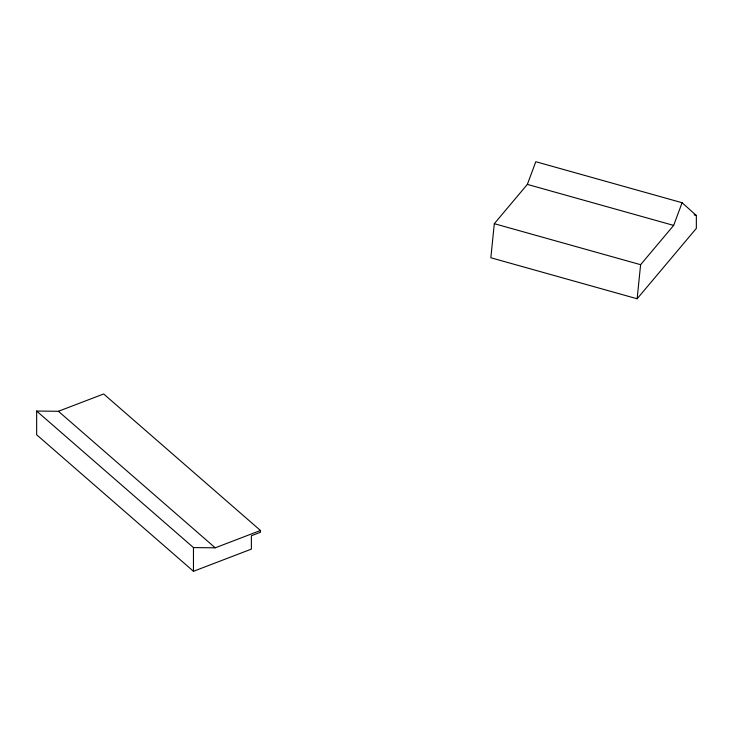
<?xml version="1.0" encoding="UTF-8"?>
<svg xmlns="http://www.w3.org/2000/svg" width="733" height="733" viewBox="0 0 733 733"><rect width="100%" height="100%" fill="white"/><g stroke="black" fill="none" stroke-linecap="round" stroke-linejoin="round"><path stroke-width="1.1" d="M494.308 223.684L490.844 257.759L637.142 298.771L696.35 228.375L696.35 215.493L682.102 202.729L535.805 161.709L527.357 184.395L494.308 223.684L640.605 264.695L673.654 225.407L682.102 202.729M637.142 298.771L640.605 264.695M58.411 411.286L103.655 393.969L260.472 530.49L260.472 532.277L251.373 535.759L251.373 549.118L193.466 571.291L36.65 434.761L36.65 411.057L58.411 411.286L215.227 547.817L260.472 530.49M36.65 411.057L193.466 547.588L215.227 547.817M694.151 214.879L696.35 215.493M527.357 184.395L673.654 225.407M193.466 547.588L193.466 571.291"/></g></svg>
